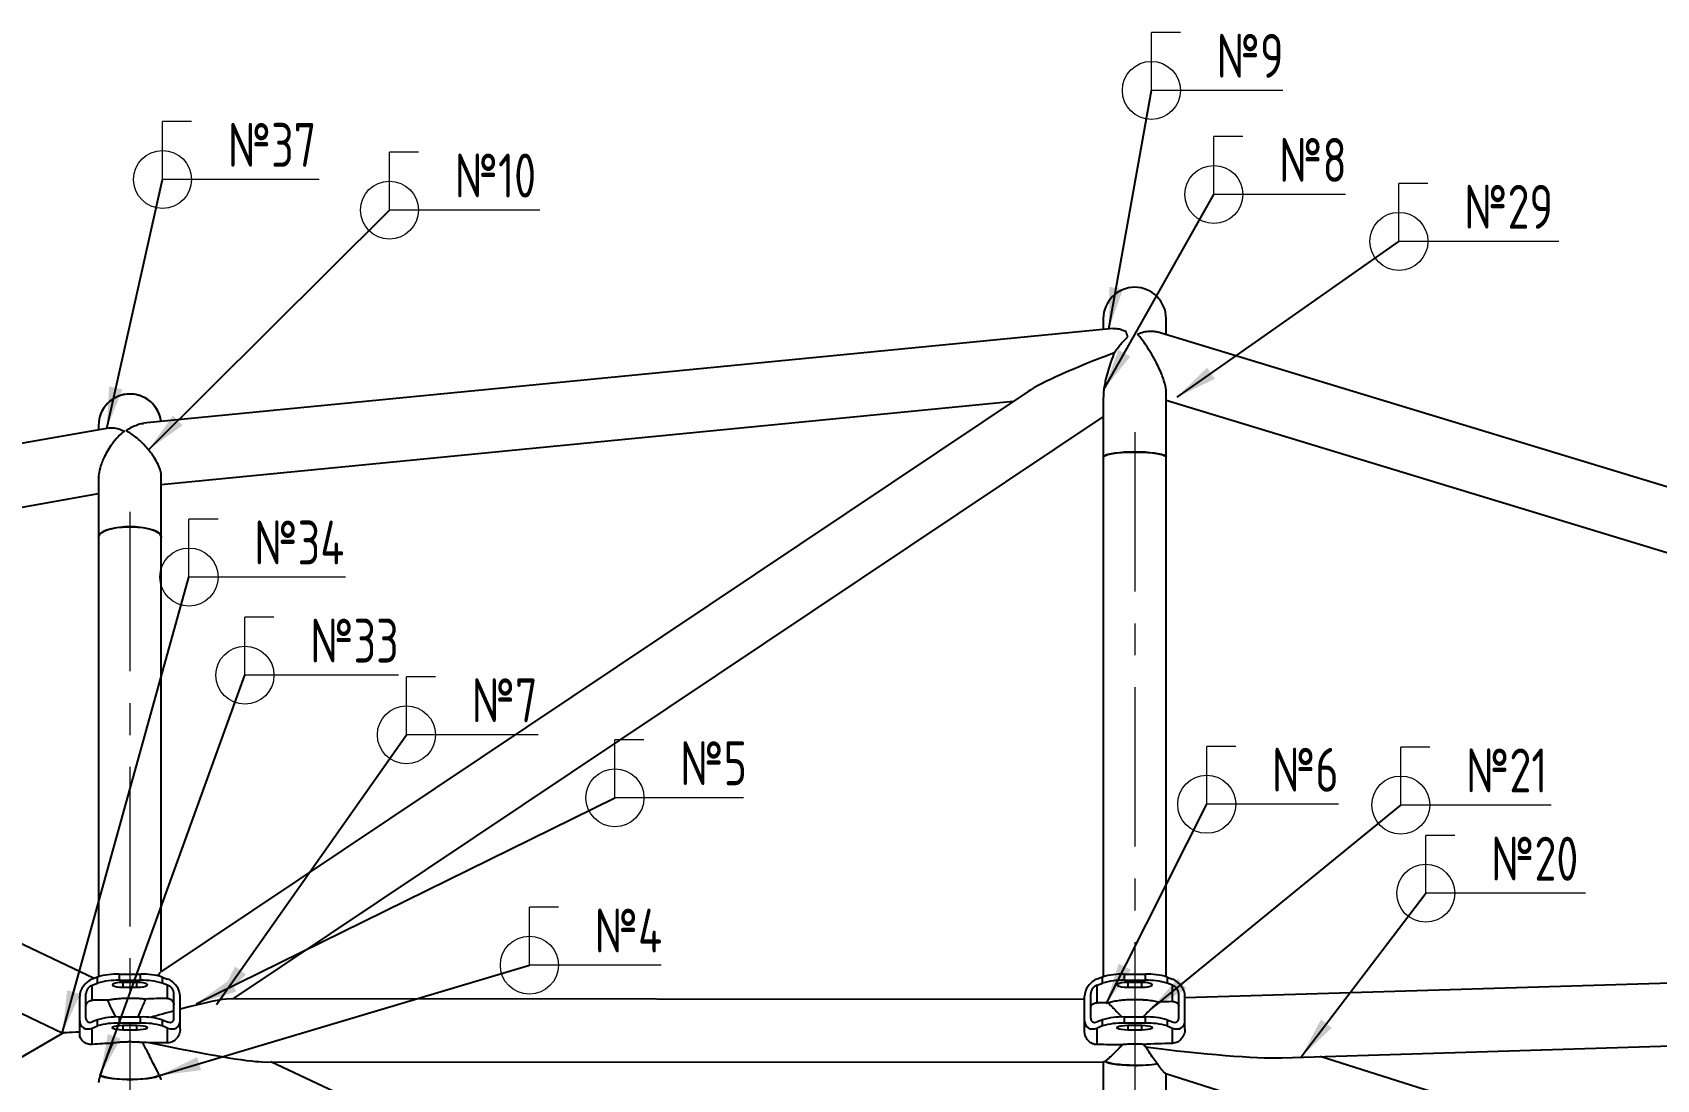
# Model space of a CAD drawing. Header units: millimetres. Extents: x -1160 to 841, y -1082 to 594.
# Drawn here: x 255.5 to 384.8, y 392.1 to 475.5 of the extents above; entities that cross this region are included whole.
import ezdxf

# ---------------------------------------------------------------- set-up
doc = ezdxf.new("R2010")
doc.units = ezdxf.units.MM
doc.linetypes.add('CENTERX2', pattern=[20.32, 12.7, -2.54, 2.54, -2.54])
doc.layers.add('FORMAT', color=7, linetype='Continuous')
doc.styles.add('SLDTEXTSTYLE0', font='TXT', dxfattribs={"width": 0.7, "bigfont": 'bigfont'})
doc.styles.add('SLDTEXTSTYLE1', font='TXT', dxfattribs={"width": 0.7})
doc.dimstyles.new('SLDDIMSTYLE1', dxfattribs={"dimtxt": 3.5, "dimasz": 3.302, "dimexe": 0, "dimexo": 0.0625, "dimgap": 0.875, "dimtad": 1, "dimdec": 0, "dimlfac": 5, "dimrnd": 1e-09, "dimzin": 12, "dimdsep": 46, "dimtxsty": 'SLDTEXTSTYLE1', "dimsah": 1, "dimcen": 0.09, "dimadec": 0, "dimazin": 3, "dimtol": 1, "dimtp": 3, "dimtm": 3, "dimtfac": 1, "dimtdec": 0, "dimtofl": 0, "dimtmove": 0, "dimatfit": 3, "dimfxl": 0, "dimfrac": 2, "dimtolj": 1, "dimtzin": 12, "dimarcsym": 0})
doc.dimstyles.new('SLDDIMSTYLE4', dxfattribs={"dimtxt": 0.18, "dimasz": 3.302, "dimexe": 0, "dimexo": 0.0625, "dimgap": 0, "dimtad": 0, "dimtih": 1, "dimtoh": 1, "dimdec": 0, "dimrnd": 1e-09, "dimzin": 0, "dimdsep": 46, "dimtxsty": 'Standard', "dimsah": 1, "dimcen": 0.09, "dimadec": 0, "dimazin": 0, "dimtfac": 3.302, "dimtdec": 0, "dimtofl": 0, "dimtmove": 0, "dimatfit": 3, "dimfxl": 0, "dimfrac": 2, "dimtolj": 1, "dimtzin": 0, "dimarcsym": 0})

# ---------------------------------------------------------------- blocks, each defined once
blk = doc.blocks.new('_D_6')
at = {"layer": 'FORMAT'}
for p, q in [((503.26, 404.01), (503.26, 329.69)), ((343.26, 364.17), (343.26, 329.69)), ((343.26, 330.69), (503.26, 330.69))]:
    blk.add_line(p, q, dxfattribs=at)
for points in [[(343.26, 330.69), (346.56, 330.18), (346.56, 331.19)], [(503.26, 330.69), (499.96, 331.19), (499.96, 330.18)]]:
    blk.add_solid(points, dxfattribs=at)
at = {"layer": 'FORMAT', "attachment_point": 1, "style": 'SLDTEXTSTYLE1'}
for s, insert, char_height in [('3', (436.79, 336.38), 2), ('800', (427.44, 335.2), 3.5), ('+', (435.72, 336.38), 2), ('3', (436.79, 333.74), 2), ('-', (435.65, 333.74), 2)]:
    blk.add_mtext(s, dxfattribs=dict(at, insert=insert, char_height=char_height))
blk = doc.blocks.new('SW_WELDSYMBOL_4')
at = {"color": 0, "linetype": 'Continuous', "lineweight": 0}
for p, q in [((0, 0), (0, 4.61)), ((2.31, 4.61), (0, 4.61)), ((10.48, 0), (0, 0))]:
    blk.add_line(p, q, dxfattribs=at)
blk.add_circle((0, 0), 2.31, dxfattribs=at)
at = {"color": 0, "linetype": 'Continuous', "lineweight": 0, "insert": (5.2, 4.5), "char_height": 3.5, "attachment_point": 1, "style": 'SLDTEXTSTYLE0'}
blk.add_mtext('\\M+187824', dxfattribs=at)
blk = doc.blocks.new('SW_WELDSYMBOL_5')
at = {"color": 0, "linetype": 'Continuous', "lineweight": 0}
for p, q in [((0, 0), (0, 4.61)), ((2.31, 4.61), (0, 4.61)), ((10.48, 0), (0, 0))]:
    blk.add_line(p, q, dxfattribs=at)
blk.add_circle((0, 0), 2.31, dxfattribs=at)
at = {"color": 0, "linetype": 'Continuous', "lineweight": 0, "insert": (5.2, 4.5), "char_height": 3.5, "attachment_point": 1, "style": 'SLDTEXTSTYLE0'}
blk.add_mtext('\\M+187826', dxfattribs=at)
blk = doc.blocks.new('SW_WELDSYMBOL_6')
at = {"color": 0, "linetype": 'Continuous', "lineweight": 0}
for p, q in [((0, 0), (0, 4.61)), ((2.31, 4.61), (0, 4.61)), ((10.24, 0), (0, 0))]:
    blk.add_line(p, q, dxfattribs=at)
blk.add_circle((0, 0), 2.31, dxfattribs=at)
at = {"color": 0, "linetype": 'Continuous', "lineweight": 0, "insert": (5.2, 4.5), "char_height": 3.5, "attachment_point": 1, "style": 'SLDTEXTSTYLE0'}
blk.add_mtext('\\M+187825', dxfattribs=at)
blk = doc.blocks.new('SW_WELDSYMBOL_7')
at = {"color": 0, "linetype": 'Continuous', "lineweight": 0}
for p, q in [((0, 0), (0, 4.61)), ((2.31, 4.61), (0, 4.61)), ((10.48, 0), (0, 0))]:
    blk.add_line(p, q, dxfattribs=at)
blk.add_circle((0, 0), 2.31, dxfattribs=at)
at = {"color": 0, "linetype": 'Continuous', "lineweight": 0, "insert": (5.2, 4.5), "char_height": 3.5, "attachment_point": 1, "style": 'SLDTEXTSTYLE0'}
blk.add_mtext('\\M+187827', dxfattribs=at)
blk = doc.blocks.new('SW_WELDSYMBOL_8')
at = {"color": 0, "linetype": 'Continuous', "lineweight": 0}
for p, q in [((0, 0), (0, 4.61)), ((2.31, 4.61), (0, 4.61)), ((10.48, 0), (0, 0))]:
    blk.add_line(p, q, dxfattribs=at)
blk.add_circle((0, 0), 2.31, dxfattribs=at)
at = {"color": 0, "linetype": 'Continuous', "lineweight": 0, "insert": (5.2, 4.5), "char_height": 3.5, "attachment_point": 1, "style": 'SLDTEXTSTYLE0'}
blk.add_mtext('\\M+187828', dxfattribs=at)
blk = doc.blocks.new('SW_WELDSYMBOL_9')
at = {"color": 0, "linetype": 'Continuous', "lineweight": 0}
for p, q in [((0, 0), (0, 4.61)), ((2.31, 4.61), (0, 4.61)), ((10.48, 0), (0, 0))]:
    blk.add_line(p, q, dxfattribs=at)
blk.add_circle((0, 0), 2.31, dxfattribs=at)
at = {"color": 0, "linetype": 'Continuous', "lineweight": 0, "insert": (5.2, 4.5), "char_height": 3.5, "attachment_point": 1, "style": 'SLDTEXTSTYLE0'}
blk.add_mtext('\\M+187829', dxfattribs=at)
blk = doc.blocks.new('SW_WELDSYMBOL_10')
at = {"color": 0, "linetype": 'Continuous', "lineweight": 0}
for p, q in [((0, 0), (0, 4.61)), ((2.31, 4.61), (0, 4.61)), ((11.98, 0), (0, 0))]:
    blk.add_line(p, q, dxfattribs=at)
blk.add_circle((0, 0), 2.31, dxfattribs=at)
at = {"color": 0, "linetype": 'Continuous', "lineweight": 0, "insert": (5.2, 4.5), "char_height": 3.5, "attachment_point": 1, "style": 'SLDTEXTSTYLE0'}
blk.add_mtext('\\M+1878210', dxfattribs=at)
blk = doc.blocks.new('SW_WELDSYMBOL_11')
at = {"color": 0, "linetype": 'Continuous', "lineweight": 0}
for p, q in [((0, 0), (0, 4.61)), ((2.31, 4.61), (0, 4.61)), ((12.47, 0), (0, 0))]:
    blk.add_line(p, q, dxfattribs=at)
blk.add_circle((0, 0), 2.31, dxfattribs=at)
at = {"color": 0, "linetype": 'Continuous', "lineweight": 0, "insert": (5.2, 4.5), "char_height": 3.5, "attachment_point": 1, "style": 'SLDTEXTSTYLE0'}
blk.add_mtext('\\M+1878237', dxfattribs=at)
blk = doc.blocks.new('SW_WELDSYMBOL_14')
at = {"color": 0, "linetype": 'Continuous', "lineweight": 0}
for p, q in [((0, 0), (0, 4.61)), ((2.31, 4.61), (0, 4.61)), ((12.23, 0), (0, 0))]:
    blk.add_line(p, q, dxfattribs=at)
blk.add_circle((0, 0), 2.31, dxfattribs=at)
at = {"color": 0, "linetype": 'Continuous', "lineweight": 0, "insert": (5.2, 4.5), "char_height": 3.5, "attachment_point": 1, "style": 'SLDTEXTSTYLE0'}
blk.add_mtext('\\M+1878233', dxfattribs=at)
blk = doc.blocks.new('SW_WELDSYMBOL_15')
at = {"color": 0, "linetype": 'Continuous', "lineweight": 0}
for p, q in [((0, 0), (0, 4.61)), ((2.31, 4.61), (0, 4.61)), ((12.47, 0), (0, 0))]:
    blk.add_line(p, q, dxfattribs=at)
blk.add_circle((0, 0), 2.31, dxfattribs=at)
at = {"color": 0, "linetype": 'Continuous', "lineweight": 0, "insert": (5.2, 4.5), "char_height": 3.5, "attachment_point": 1, "style": 'SLDTEXTSTYLE0'}
blk.add_mtext('\\M+1878234', dxfattribs=at)
blk = doc.blocks.new('SW_WELDSYMBOL_30')
at = {"color": 0, "linetype": 'Continuous', "lineweight": 0}
for p, q in [((0, 0), (0, 4.61)), ((2.31, 4.61), (0, 4.61)), ((12.72, 0), (0, 0))]:
    blk.add_line(p, q, dxfattribs=at)
blk.add_circle((0, 0), 2.31, dxfattribs=at)
at = {"color": 0, "linetype": 'Continuous', "lineweight": 0, "insert": (5.2, 4.5), "char_height": 3.5, "attachment_point": 1, "style": 'SLDTEXTSTYLE0'}
blk.add_mtext('\\M+1878220', dxfattribs=at)
blk = doc.blocks.new('SW_WELDSYMBOL_35')
at = {"color": 0, "linetype": 'Continuous', "lineweight": 0}
for p, q in [((0, 0), (0, 4.61)), ((2.31, 4.61), (0, 4.61)), ((11.98, 0), (0, 0))]:
    blk.add_line(p, q, dxfattribs=at)
blk.add_circle((0, 0), 2.31, dxfattribs=at)
at = {"color": 0, "linetype": 'Continuous', "lineweight": 0, "insert": (5.2, 4.5), "char_height": 3.5, "attachment_point": 1, "style": 'SLDTEXTSTYLE0'}
blk.add_mtext('\\M+1878221', dxfattribs=at)
blk = doc.blocks.new('SW_WELDSYMBOL_39')
at = {"color": 0, "linetype": 'Continuous', "lineweight": 0}
for p, q in [((0, 0), (0, 4.61)), ((2.31, 4.61), (0, 4.61)), ((12.72, 0), (0, 0))]:
    blk.add_line(p, q, dxfattribs=at)
blk.add_circle((0, 0), 2.31, dxfattribs=at)
at = {"color": 0, "linetype": 'Continuous', "lineweight": 0, "insert": (5.2, 4.5), "char_height": 3.5, "attachment_point": 1, "style": 'SLDTEXTSTYLE0'}
blk.add_mtext('\\M+1878229', dxfattribs=at)

msp = doc.modelspace()

# ---------------------------------------------------------------- linework, layer by layer
at = {"color": 7, "linetype": 'Continuous', "lineweight": 25}
for p, q in [((340.762283, 452.719194), (340.762283, 451.856757)), ((345.762283, 451.441658), (345.762283, 452.719194)), ((341.535265, 451.932348), (264.348211, 444.384179)), ((500.762283, 404.267562), (345.017968, 451.668189)), ((334.766, 446.909733), (265.712022, 400.679306)), ((265.762283, 439.498611), (333.605923, 446.133082)), ((340.762283, 446.448255), (340.762283, 441.683922)), ((345.762283, 441.683922), (345.762283, 446.985632)), ((345.762283, 446.215214), (487.996476, 402.92638)), ((271.483413, 398.526078), (340.762283, 444.907066)), ((261.566562, 444.005014), (193.588822, 431.985738)), ((260.762283, 444.216226), (260.762283, 443.862808)), ((340.762283, 441.683922), (340.762283, 400.300689)), ((345.762283, 400.300689), (345.762283, 441.683922)), ((260.762283, 440.119594), (260.762283, 435.325155)), ((265.762283, 435.325155), (265.762283, 440.141775)), ((201.38663, 428.286929), (260.762283, 438.785253)), ((260.762283, 435.325155), (260.762283, 400.300689)), ((265.762283, 400.712955), (265.762283, 435.325155)), ((260.402515, 400.162899), (200.561414, 428.680186)), ((195.519526, 425.544172), (257.908061, 395.812904)), ((488.558443, 402.943618), (347.262283, 398.60949)), ((260.684932, 400.272936), (260.262283, 400.10826)), ((260.262283, 399.621075), (260.684932, 399.785751)), ((260.262283, 398.418945), (260.262283, 399.621075)), ((260.684932, 399.785751), (260.684932, 400.272936)), ((262.416983, 400.497887), (262.416983, 400.010702)), ((262.416983, 400.497887), (264.107582, 400.497887)), ((262.416983, 400.010702), (264.107582, 400.010702)), ((263.822283, 399.839739), (262.702283, 399.839739)), ((264.107582, 400.010702), (264.107582, 400.497887)), ((265.839633, 400.272936), (265.839633, 399.785751)), ((265.839633, 400.272936), (266.262283, 400.10826)), ((266.262283, 399.621075), (265.839633, 399.785751)), ((266.262283, 398.561926), (266.262283, 399.621075)), ((340.684932, 400.272936), (340.262283, 400.10826)), ((340.262283, 399.621075), (340.684932, 399.785751)), ((340.262283, 398.2199), (340.262283, 399.621075)), ((340.684932, 399.785751), (340.684932, 400.272936)), ((342.416983, 400.497887), (342.416983, 400.010702)), ((342.416983, 400.497887), (344.107582, 400.497887)), ((342.416983, 400.010702), (344.107582, 400.010702)), ((343.822283, 399.839739), (342.702283, 399.839739)), ((344.107582, 400.010702), (344.107582, 400.497887)), ((345.839633, 400.272936), (345.839633, 399.785751)), ((345.839633, 400.272936), (346.262283, 400.10826)), ((346.262283, 399.621075), (345.839633, 399.785751)), ((346.262283, 398.318833), (346.262283, 399.621075)), ((259.262283, 396.795523), (259.262283, 398.744263)), ((259.762283, 396.990337), (259.762283, 398.939077)), ((262.702283, 399.461821), (263.822283, 399.461821)), ((266.762283, 396.990337), (266.762283, 398.939077)), ((267.262283, 396.795523), (267.262283, 398.744263)), ((339.262283, 398.487873), (271.138855, 398.526273)), ((339.262283, 396.795523), (339.262283, 398.744263)), ((339.762283, 396.990337), (339.762283, 398.939077)), ((342.702283, 399.461821), (343.822283, 399.461821)), ((346.762283, 396.990337), (346.762283, 398.939077)), ((347.262283, 396.795523), (347.262283, 398.744263)), ((354.972331, 393.843637), (500.764296, 398.315669)), ((262.416983, 397.087592), (262.416983, 396.600407)), ((264.107582, 397.087592), (262.416983, 397.087592)), ((264.107582, 396.600407), (264.107582, 397.087592)), ((342.416983, 397.087592), (342.416983, 396.600407)), ((344.107582, 397.087592), (342.416983, 397.087592)), ((344.107582, 396.600407), (344.107582, 397.087592)), ((257.908713, 395.813282), (195.495006, 359.576341)), ((259.262283, 395.735238), (259.262283, 396.795523)), ((260.684932, 396.862641), (260.262283, 396.697965)), ((260.262283, 396.21078), (260.684932, 396.375455)), ((260.262283, 394.89608), (260.262283, 396.21078)), ((260.684932, 396.375455), (260.684932, 396.862641)), ((264.107582, 396.600407), (262.416983, 396.600407)), ((262.702283, 396.429444), (263.822283, 396.429444)), ((263.822283, 396.051526), (262.702283, 396.051526)), ((265.839633, 396.862641), (265.839633, 396.375455)), ((265.839633, 396.862641), (266.262283, 396.697965)), ((266.262283, 396.21078), (265.839633, 396.375455)), ((266.262283, 395.038197), (266.262283, 396.21078)), ((267.262283, 396.109571), (267.262283, 396.795523)), ((339.262283, 395.973485), (339.262283, 396.795523)), ((340.684932, 396.862641), (340.262283, 396.697965)), ((340.684932, 396.375455), (340.262283, 396.21078)), ((340.262283, 394.886308), (340.262283, 396.21078)), ((340.684932, 396.375455), (340.684932, 396.862641)), ((344.107582, 396.600407), (342.416983, 396.600407)), ((342.702283, 396.429444), (343.822283, 396.429444)), ((343.822283, 396.051526), (342.702283, 396.051526)), ((345.839633, 396.862641), (345.839633, 396.375455)), ((345.839633, 396.862641), (346.262283, 396.697965)), ((345.839633, 396.375455), (346.262283, 396.21078)), ((346.262283, 394.989631), (346.262283, 396.21078)), ((347.262283, 396.109494), (347.262283, 396.795523)), ((344.122811, 394.718141), (343.889599, 394.946311)), ((273.78944, 393.524778), (340.777726, 393.487018)), ((340.762283, 362.373131), (274.473667, 393.524392)), ((340.762283, 393.487026), (340.762283, 366.169861)), ((340.895453, 393.54798), (340.78387, 393.493596)), ((500.762283, 348.801816), (358.030732, 393.93745)), ((345.738421, 392.580573), (482.834685, 349.22697)), ((345.762283, 366.169861), (345.762283, 392.573027))]:
    msp.add_line(p, q, dxfattribs=at)
at = {"color": 8, "linetype": 'Continuous', "lineweight": 25}
for p, q in [((262.702283, 399.839739), (262.702283, 399.461821)), ((263.822283, 399.461821), (263.822283, 399.839739)), ((342.702283, 399.839739), (342.702283, 399.461821)), ((343.822283, 399.461821), (343.822283, 399.839739)), ((262.702283, 396.429444), (262.702283, 396.051526)), ((263.822283, 396.051526), (263.822283, 396.429444)), ((342.702283, 396.429444), (342.702283, 396.051526)), ((343.822283, 396.051526), (343.822283, 396.429444))]:
    msp.add_line(p, q, dxfattribs=at)
at = {"color": 7, "linetype": 'Continuous', "lineweight": 25, "flags": 128}
for points in [[(343.262283, 442.093909), (342.839781, 442.088011), (342.429433, 442.070489), (342.043045, 442.041846), (341.691733, 442.002906), (341.385602, 441.95479), (341.13346, 441.898881), (340.94256, 441.836788), (340.818394, 441.770298), (340.764535, 441.701323), (340.762283, 441.683922)], [(340.762283, 441.683922), (340.782531, 441.735998), (340.871866, 441.803976), (341.029968, 441.8685), (341.25229, 441.927714), (341.532435, 441.979915), (341.862346, 442.0236), (342.232529, 442.057514), (342.632337, 442.08068), (343.050268, 442.092432), (343.474297, 442.092432), (343.892228, 442.08068), (344.292036, 442.057514), (344.66222, 442.0236), (344.99213, 441.979915), (345.272275, 441.927714), (345.494597, 441.8685), (345.652699, 441.803976), (345.742034, 441.735998), (345.762283, 441.683922)], [(345.762283, 441.683922), (345.76003, 441.701323), (345.706171, 441.770298), (345.582005, 441.836788), (345.391105, 441.898881), (345.138963, 441.95479), (344.832833, 442.002906), (344.48152, 442.041846), (344.095132, 442.070489), (343.684785, 442.088011), (343.262283, 442.093909)], [(263.262283, 436.14124), (262.839781, 436.129502), (262.429433, 436.094623), (262.043045, 436.037609), (261.691733, 435.960099), (261.385602, 435.864322), (261.13346, 435.753035), (260.94256, 435.629438), (260.818394, 435.497087), (260.764535, 435.359791), (260.762283, 435.325155)], [(260.762283, 435.325155), (260.782531, 435.428813), (260.871866, 435.564123), (261.029968, 435.69256), (261.25229, 435.810426), (261.532435, 435.914333), (261.862346, 436.00129), (262.232529, 436.068795), (262.632337, 436.114908), (263.050268, 436.1383), (263.474297, 436.1383), (263.892228, 436.114908), (264.292036, 436.068795), (264.66222, 436.00129), (264.99213, 435.914333), (265.272275, 435.810426), (265.494597, 435.69256), (265.652699, 435.564123), (265.742034, 435.428813), (265.762283, 435.325155)], [(265.762283, 435.325155), (265.76003, 435.359791), (265.706171, 435.497087), (265.582005, 435.629438), (265.391105, 435.753035), (265.138963, 435.864322), (264.832833, 435.960099), (264.48152, 436.037609), (264.095132, 436.094623), (263.684785, 436.129502), (263.262283, 436.14124)], [(262.702283, 399.839739), (262.442708, 399.830491), (262.208543, 399.803651), (262.022708, 399.761847), (261.903395, 399.709172), (261.862283, 399.65078), (261.903395, 399.592389), (262.022708, 399.539713), (262.208543, 399.497909), (262.442708, 399.471069), (262.702283, 399.461821)], [(263.822283, 399.461821), (264.081857, 399.471069), (264.316022, 399.497909), (264.501857, 399.539713), (264.62117, 399.592389), (264.662283, 399.65078), (264.62117, 399.709172), (264.501857, 399.761847), (264.316022, 399.803651), (264.081857, 399.830491), (263.822283, 399.839739)], [(342.702283, 399.839739), (342.442708, 399.830491), (342.208543, 399.803651), (342.022708, 399.761847), (341.903395, 399.709172), (341.862283, 399.65078), (341.903395, 399.592389), (342.022708, 399.539713), (342.208543, 399.497909), (342.442708, 399.471069), (342.702283, 399.461821)], [(343.822283, 399.461821), (344.081857, 399.471069), (344.316022, 399.497909), (344.501857, 399.539713), (344.62117, 399.592389), (344.662283, 399.65078), (344.62117, 399.709172), (344.501857, 399.761847), (344.316022, 399.803651), (344.081857, 399.830491), (343.822283, 399.839739)], [(262.702283, 396.051526), (262.442708, 396.060774), (262.208543, 396.087614), (262.022708, 396.129418), (261.903395, 396.182093), (261.862283, 396.240485), (261.903395, 396.298876), (262.022708, 396.351552), (262.208543, 396.393356), (262.442708, 396.420195), (262.702283, 396.429444)], [(263.822283, 396.429444), (264.081857, 396.420195), (264.316022, 396.393356), (264.501857, 396.351552), (264.62117, 396.298876), (264.662283, 396.240485), (264.62117, 396.182093), (264.501857, 396.129418), (264.316022, 396.087614), (264.081857, 396.060774), (263.822283, 396.051526)], [(342.702283, 396.051526), (342.442708, 396.060774), (342.208543, 396.087614), (342.022708, 396.129418), (341.903395, 396.182093), (341.862283, 396.240485), (341.903395, 396.298876), (342.022708, 396.351552), (342.208543, 396.393356), (342.442708, 396.420195), (342.702283, 396.429444)], [(343.822283, 396.429444), (344.081857, 396.420195), (344.316022, 396.393356), (344.501857, 396.351552), (344.62117, 396.298876), (344.662283, 396.240485), (344.62117, 396.182093), (344.501857, 396.129418), (344.316022, 396.087614), (344.081857, 396.060774), (343.822283, 396.051526)], [(340.877577, 393.557989), (341.029968, 393.489247), (341.25229, 393.423067), (341.532435, 393.364726), (341.862346, 393.315902), (342.232529, 393.277999), (342.632337, 393.252108), (343.050268, 393.238974), (343.474297, 393.238974), (343.892228, 393.252108), (344.292036, 393.277999), (344.66222, 393.315902), (344.99213, 393.364726), (345.094841, 393.383858)], [(343.262283, 393.237323), (342.839781, 393.243914), (342.429433, 393.263497), (342.043045, 393.295509), (341.691733, 393.33903), (341.385602, 393.392806), (341.13346, 393.455291), (340.94256, 393.524688), (340.882488, 393.55516)], [(260.869946, 392.453228), (260.871866, 392.452032), (261.029968, 392.377311), (261.25229, 392.30874), (261.532435, 392.24829), (261.862346, 392.197701), (262.232529, 392.158429), (262.632337, 392.131602), (263.050268, 392.117993), (263.474297, 392.117993), (263.892228, 392.131602), (264.292036, 392.158429), (264.66222, 392.197701), (264.99213, 392.24829), (265.272275, 392.30874), (265.494597, 392.377311), (265.607854, 392.426777)], [(263.262283, 392.116282), (262.839781, 392.123111), (262.429433, 392.143403), (262.043045, 392.176572), (261.691733, 392.221665), (261.385602, 392.277385), (261.13346, 392.342129), (260.94256, 392.414034), (260.875089, 392.450049)], [(265.631076, 392.439269), (265.582005, 392.414034), (265.391105, 392.342129), (265.138963, 392.277385), (264.832833, 392.221665), (264.48152, 392.176572), (264.095132, 392.143403), (263.684785, 392.123111), (263.262283, 392.116282)]]:
    msp.add_lwpolyline(points, dxfattribs=at)
at = {"color": 7, "linetype": 'Continuous', "lineweight": 25}
for centre, radius, start, end in [((343.262283, 452.719194), 2.5, 90, 180), ((343.262283, 452.719194), 2.5, 0, 180), ((343.262283, 452.719194), 2.5, 0, 90), ((263.262283, 444.216226), 2.5, 90, 180), ((263.262283, 444.216226), 2.5, 6.9940739, 180), ((263.262283, 444.216226), 2.5, 6.9940739, 90), ((262.23784, 395.09664), 5.404216, 88.10036482, 106.69943549), ((262.23784, 394.609455), 5.404216, 88.10036482, 106.69943549), ((264.286725, 395.09664), 5.404216, 73.30056451, 91.89963518), ((264.286725, 394.609455), 5.404216, 73.30056451, 91.89963518), ((342.23784, 395.09664), 5.404216, 88.10036482, 106.69943549), ((342.23784, 394.609455), 5.404216, 88.10036482, 106.69943549), ((344.286725, 395.09664), 5.404216, 73.30056451, 91.89963518), ((344.286725, 394.609455), 5.404216, 73.30056451, 91.89963518), ((262.23784, 391.686345), 5.404216, 88.10036482, 106.69943549), ((264.286725, 391.686345), 5.404216, 73.30056451, 91.89963518), ((342.23784, 391.686345), 5.404216, 88.10036482, 106.69943549), ((344.286725, 391.686345), 5.404216, 73.30056451, 91.89963518), ((262.23784, 391.19916), 5.404216, 88.10036482, 106.69943549), ((264.286725, 391.19916), 5.404216, 73.30056451, 91.89963518), ((342.23784, 391.19916), 5.404216, 88.10036482, 106.69943549), ((344.286725, 391.19916), 5.404216, 73.30056451, 91.89963518), ((343.374223, 403.426688), 10.18998, 269.37057472, 279.52355779)]:
    msp.add_arc(centre, radius, start, end, dxfattribs=at)
for centre, major_axis, ratio, start_param, end_param in [((343.262283, 449.589308), (-0.868642, 2.426901), 0.0315176453, 5.4670198217, 5.764576296), ((343.262283, 449.589308), (8.996434, 3.220025), 0.0980169704, 1.7181990522, 2.7697488052), ((260.262283, 399.13389), (0.792965, 0.902612), 0.6750043354, 0.915660594, 2.4864569208), ((260.262283, 399.13389), (0.396483, 0.451306), 0.6750043354, 0.915660594, 2.4864569208), ((266.262283, 399.13389), (-0.792965, 0.902612), 0.6750043354, 3.7967283864, 5.3675247132), ((266.262283, 399.13389), (-0.396483, 0.451306), 0.6750043354, 3.7967283864, 5.3675247132), ((340.262283, 399.13389), (0.792965, 0.902612), 0.6750043354, 0.915660594, 2.4864569208), ((340.262283, 399.13389), (0.396483, 0.451306), 0.6750043354, 0.915660594, 2.4864569208), ((346.262283, 399.13389), (-0.792965, 0.902612), 0.6750043354, 3.7967283864, 5.3675247132), ((346.262283, 399.13389), (-0.396483, 0.451306), 0.6750043354, 3.7967283864, 5.3675247132), ((259.495797, 397.825632), (5.28522, 0.193286), 0.1080170047, 1.1856827995, 1.4213095801), ((266.203218, 397.999617), (4.412502, -0.001438), 0.1274511353, 1.5574516163, 1.9580292827), ((263.262283, 396.030712), (8.061869, 2.447026), 0.060753262, 0.197155157, 1.0332814282), ((-197.515167, 379.397774), (704.725692, 24.052456), 0.000806203, 0.6893914127, 0.6917662915), ((260.262283, 397.18515), (0.396483, 0.451306), 0.6750043354, 2.4864569208, 4.0572532476), ((263.262283, 396.030712), (8.061869, 2.447026), 0.060753262, 1.1033536956, 1.3474008367), ((266.262283, 397.18515), (-0.396483, 0.451306), 0.6750043354, 2.2259320596, 3.7967283864), ((340.262283, 397.18515), (0.396483, 0.451306), 0.6750043354, 2.4864569208, 4.0572532476), ((1823.081559, 395.151471), (1928.447606, -3.522952), 0.0002916306, 2.4472454818, 2.4479449068), ((346.262283, 397.18515), (-0.396483, 0.451306), 0.6750043354, 2.2259320596, 3.7967283864), ((263.262283, 396.030712), (5.353888, 0.217795), 0.0058803733, 2.4142765057, 3.1527407653), ((260.262283, 397.18515), (0.792965, 0.902612), 0.6750043354, 2.4864569208, 4.0572532476), ((266.262283, 397.18515), (-0.792965, 0.902612), 0.6750043354, 2.2259320596, 3.7967283864), ((340.262283, 397.18515), (0.792965, 0.902612), 0.6750043354, 2.4864569208, 4.0572532476), ((346.262283, 397.18515), (-0.792965, 0.902612), 0.6750043354, 2.2259320596, 3.7967283864), ((260.265627, 394.290876), (5.651916, 0.460119), 0.1064257128, 1.2748774644, 1.5627242642), ((266.713526, 394.408856), (6.350865, -0.285121), 0.090399489, 1.8650219752, 1.9677942474), ((263.262283, 396.030712), (10.880634, -2.432381), 0.0553910118, 4.8755202734, 6.0396799145), ((-876.742822, 396.673312), (1928.447606, -3.522952), 0.0002916306, 0.9363807153, 0.9372597949), ((-876.742822, 396.673312), (1928.447606, -3.522952), 0.0002916306, 0.8865013349, 0.8878519163), ((789.094594, 409.661108), (704.725692, 24.052456), 0.000806203, 2.2502318823, 2.2545030413), ((343.262283, 395.985618), (13.190153, -1.829281), 0.085657039, 4.7895498008, 5.8166465151)]:
    msp.add_ellipse(centre, major_axis=major_axis, ratio=ratio, start_param=start_param, end_param=end_param, dxfattribs=at)
for points, knots in [([(341.540144, 451.923696), (341.631218, 451.929768), (341.843189, 451.943901), (342.186141, 451.861332), (342.437576, 451.755994), (342.545773, 451.710666)], [0, 0, 0, 0, 0.3002845336, 0.6988992561, 1, 1, 1, 1]), ([(341.628786, 449.988626), (341.793305, 450.234674), (341.967632, 450.46405), (342.242615, 450.786123), (342.336974, 450.890166), (342.528273, 451.088447), (342.625033, 451.182559), (342.72297, 451.271729)], [0, 0, 0, 0, 0.5, 0.5, 0.75, 0.75, 1, 1, 1, 1]), ([(343.48163, 451.489172), (343.482974, 451.489731), (343.651361, 451.559785), (343.990644, 451.674158), (344.454116, 451.740405), (344.801699, 451.735543), (344.962255, 451.674306), (345.008917, 451.656509)], [0, 0, 0, 0, 0.0024004716, 0.3009402794, 0.6094961827, 0.8865098017, 1, 1, 1, 1]), ([(345.74932, 446.909084), (345.75297, 446.954465), (345.765129, 447.105625), (345.69456, 447.425198), (345.588679, 447.798794), (345.443003, 448.207978), (345.247016, 448.677696), (344.962974, 449.271617), (344.608363, 449.920064), (344.217341, 450.53978), (343.840073, 451.063314), (343.603021, 451.352045), (343.482504, 451.488185), (343.48163, 451.489172)], [0, 0, 0, 0, 0.0367058335, 0.1222632219, 0.1877601364, 0.2550983679, 0.3540113258, 0.4556135367, 0.604314242, 0.7571477074, 0.8774107091, 0.999111469, 1, 1, 1, 1]), ([(341.661286, 450.033214), (341.557525, 449.789579), (341.363267, 449.333455), (341.130859, 448.591057), (340.961508, 447.947589), (340.849777, 447.377996), (340.776325, 446.904243), (340.773377, 446.607237), (340.771956, 446.464024)], [0, 0, 0, 0, 0.2267217824, 0.4244589027, 0.6257214241, 0.7519501949, 0.8803932189, 1, 1, 1, 1]), ([(262.81314, 443.768887), (262.81209, 443.76802), (262.64223, 443.627701), (262.305295, 443.308512), (261.86931, 442.781407), (261.499382, 442.228471), (261.229068, 441.732018), (261.020766, 441.256945), (260.854909, 440.753026), (260.749511, 440.311543), (260.772252, 440.06948), (260.777027, 440.018645)], [0, 0, 0, 0, 0.0010484318, 0.1696079518, 0.3430729855, 0.4759233598, 0.6121240247, 0.7092314684, 0.8086553265, 0.9598156792, 1, 1, 1, 1]), ([(261.573763, 443.993736), (261.618138, 444.004654), (261.778003, 444.043991), (262.18421, 444.001535), (262.566208, 443.882749), (262.812029, 443.769399), (262.81314, 443.768887)], [0, 0, 0, 0, 0.1267047305, 0.4564700136, 0.99754402, 1, 1, 1, 1]), ([(262.967794, 443.787839), (262.968883, 443.788639), (263.109998, 443.892292), (263.39774, 444.079242), (263.826462, 444.270354), (264.147105, 444.372951), (264.313345, 444.374392), (264.344695, 444.374664)], [0, 0, 0, 0, 0.0023942556, 0.3100929662, 0.6239022178, 0.9290761401, 1, 1, 1, 1]), ([(265.754071, 440.165926), (265.744935, 440.30218), (265.726111, 440.582928), (265.511805, 441.113821), (265.225306, 441.618762), (264.903511, 442.073232), (264.559296, 442.492418), (264.15912, 442.909523), (263.61663, 443.385044), (263.21406, 443.65501), (262.968886, 443.78725), (262.967794, 443.787839)], [0, 0, 0, 0, 0.1091151009, 0.2248284467, 0.3510533032, 0.4453969145, 0.5424462018, 0.6648592591, 0.7907853046, 0.9990680094, 1, 1, 1, 1]), ([(265.475338, 400.375847), (265.503467, 400.420113), (265.587671, 400.552624), (265.67502, 400.664075), (265.702402, 400.66765), (265.706518, 400.668188)], [0, 0, 0, 0, 0.2988533124, 0.8946074745, 1, 1, 1, 1]), ([(259.762283, 397.924893), (259.762283, 397.95716), (259.7655, 397.989011), (259.778198, 398.051851), (259.787846, 398.083147), (259.812863, 398.142479), (259.8282, 398.170703), (259.86457, 398.224245), (259.885635, 398.24945), (259.954742, 398.317398), (260.010556, 398.354125), (260.100785, 398.391471), (260.132437, 398.401218), (260.19681, 398.414603), (260.229376, 398.418277), (260.262283, 398.418945)], [0, 0, 0, 0, 0.125, 0.125, 0.25, 0.25, 0.375, 0.375, 0.5, 0.5, 0.75, 0.75, 0.875, 0.875, 1, 1, 1, 1]), ([(261.454521, 398.443712), (261.551111, 398.242095), (261.753892, 397.81882), (261.981521, 397.349778), (262.114443, 397.089593), (262.120575, 397.07759)], [0, 0, 0, 0, 0.4645611133, 0.97529908, 1, 1, 1, 1]), ([(261.461916, 398.427321), (261.558318, 398.44983), (261.662676, 398.470467), (261.831403, 398.498554), (261.889922, 398.507463), (262.00903, 398.523996), (262.069804, 398.531657), (262.255713, 398.55286), (262.384407, 398.564636), (262.584725, 398.57869), (262.653003, 398.582779), (262.789691, 398.589594), (262.858296, 398.592338), (263.064877, 398.598624), (263.203613, 398.600234), (263.413269, 398.598703), (263.483721, 398.59752), (263.622822, 398.593853), (263.691642, 398.591374), (263.895961, 398.582041), (264.029332, 398.573307), (264.225053, 398.556372), (264.289854, 398.55005), (264.415922, 398.536301), (264.477315, 398.528871), (264.537104, 398.520898)], [0, 0, 0, 0, 0.125, 0.125, 0.1875, 0.1875, 0.25, 0.25, 0.375, 0.375, 0.4375, 0.4375, 0.5, 0.5, 0.625, 0.625, 0.6875, 0.6875, 0.75, 0.75, 0.875, 0.875, 0.9375, 0.9375, 1, 1, 1, 1]), ([(263.912384, 397.087592), (263.985161, 397.256795), (264.186525, 397.724955), (264.394458, 398.208219), (264.527594, 398.498637), (264.53781, 398.520922)], [0, 0, 0, 0, 0.34320787737, 0.949602386, 1, 1, 1, 1]), ([(266.262283, 398.561926), (266.295716, 398.561858), (266.328582, 398.558501), (266.393217, 398.545398), (266.425334, 398.535481), (266.486343, 398.509629), (266.515233, 398.4938), (266.569803, 398.456346), (266.595485, 398.434593), (266.664272, 398.363433), (266.700867, 398.306242), (266.737383, 398.214263), (266.74673, 398.182113), (266.759162, 398.116767), (266.762283, 398.083728), (266.762283, 398.050317)], [0, 0, 0, 0, 0.125, 0.125, 0.25, 0.25, 0.375, 0.375, 0.5, 0.5, 0.75, 0.75, 0.875, 0.875, 1, 1, 1, 1]), ([(341.124999, 398.218626), (341.176934, 398.237943), (341.233776, 398.256462), (341.356004, 398.291643), (341.421534, 398.308358), (341.56144, 398.340037), (341.636061, 398.355043), (341.793482, 398.383038), (341.875169, 398.395839), (342.044293, 398.419131), (342.131731, 398.429621), (342.312404, 398.448272), (342.406269, 398.456475), (342.692051, 398.47707), (342.886676, 398.485492), (343.184693, 398.490262), (343.285682, 398.49051), (343.484954, 398.488295), (343.682246, 398.483415), (343.875661, 398.473311), (344.067092, 398.460538), (344.161955, 398.452779), (344.435954, 398.426089), (344.607259, 398.403648), (344.846893, 398.362896), (344.923269, 398.348196), (345.066304, 398.317171), (345.133422, 398.300771), (345.196167, 398.283487)], [0, 0, 0, 0, 0.0625, 0.0625, 0.125, 0.125, 0.1875, 0.1875, 0.25, 0.25, 0.3125, 0.3125, 0.375, 0.375, 0.5, 0.5, 0.5625, 0.5625, 0.625, 0.6875, 0.6875, 0.75, 0.75, 0.875, 0.875, 0.9375, 0.9375, 1, 1, 1, 1]), ([(343.921997, 397.087592), (343.926893, 397.092821), (344.065745, 397.241153), (344.340011, 397.517102), (344.697588, 397.860509), (344.988694, 398.119629), (345.134894, 398.233385), (345.199424, 398.283595)], [0, 0, 0, 0, 0.0107269156, 0.3042693777, 0.6052340093, 0.8257567616, 1, 1, 1, 1]), ([(346.262283, 398.318833), (346.302685, 398.320172), (346.340687, 398.318098), (346.413082, 398.308519), (346.44672, 398.30103), (346.507935, 398.282232), (346.536205, 398.270701), (346.587201, 398.244575), (346.610038, 398.22999), (346.671933, 398.1817), (346.704513, 398.143157), (346.749423, 398.05628), (346.762283, 398.006657), (346.762283, 397.953399)], [0, 0, 0, 0, 0.125, 0.125, 0.25, 0.25, 0.375, 0.375, 0.5, 0.5, 0.75, 0.75, 1, 1, 1, 1]), ([(339.762283, 397.836474), (339.762283, 397.86243), (339.765271, 397.887518), (339.776703, 397.936043), (339.785238, 397.959602), (339.807168, 398.003959), (339.820561, 398.024895), (339.852255, 398.064474), (339.870724, 398.08325), (339.912339, 398.117763), (339.935408, 398.133512), (339.986946, 398.162007), (340.015739, 398.174846), (340.078065, 398.196162), (340.112293, 398.204871), (340.18484, 398.216763), (340.223259, 398.219958), (340.262283, 398.2199)], [0, 0, 0, 0, 0.125, 0.125, 0.25, 0.25, 0.375, 0.375, 0.5, 0.5, 0.625, 0.625, 0.75, 0.75, 0.875, 0.875, 1, 1, 1, 1]), ([(341.122665, 398.21863), (341.136378, 398.206848), (341.213103, 398.140931), (341.41352, 397.944989), (341.720803, 397.636735), (342.005383, 397.340966), (342.196333, 397.136369), (342.247203, 397.081863)], [0, 0, 0, 0, 0.0541137814, 0.302754434, 0.5585166221, 0.8823857296, 1, 1, 1, 1]), ([(260.262283, 394.89608), (260.195696, 394.890717), (260.129826, 394.891999), (260.000501, 394.90713), (259.936479, 394.921134), (259.813492, 394.961247), (259.75541, 394.986951), (259.646302, 395.048682), (259.594816, 395.085174), (259.502664, 395.165639), (259.461796, 395.209545), (259.3904, 395.30396), (259.359841, 395.354802), (259.311417, 395.458835), (259.293155, 395.512438), (259.268495, 395.622733), (259.262283, 395.67921), (259.262283, 395.735238)], [0, 0, 0, 0, 0.125, 0.125, 0.25, 0.25, 0.375, 0.375, 0.5, 0.5, 0.625, 0.625, 0.75, 0.75, 0.875, 0.875, 1, 1, 1, 1]), ([(267.262283, 396.109571), (267.262283, 396.041523), (267.25544, 395.972501), (267.229453, 395.839132), (267.210348, 395.773954), (267.160245, 395.646932), (267.129948, 395.586812), (267.059392, 395.472825), (267.018668, 395.418494), (266.929032, 395.319224), (266.880242, 395.274185), (266.774065, 395.193543), (266.716016, 395.157712), (266.594807, 395.099568), (266.531325, 395.076841), (266.397618, 395.045742), (266.330135, 395.038058), (266.262283, 395.038197)], [0, 0, 0, 0, 0.125, 0.125, 0.25, 0.25, 0.375, 0.375, 0.5, 0.5, 0.625, 0.625, 0.75, 0.75, 0.875, 0.875, 1, 1, 1, 1]), ([(340.262283, 394.886308), (340.193583, 394.886449), (340.123668, 394.895085), (340.023911, 394.919402), (339.991272, 394.929378), (339.927152, 394.95293), (339.895558, 394.966579), (339.804315, 395.011863), (339.747559, 395.047942), (339.641067, 395.130935), (339.592206, 395.177255), (339.503644, 395.2776), (339.463399, 395.332342), (339.393171, 395.447987), (339.363324, 395.508451), (339.32648, 395.603265), (339.31553, 395.635561), (339.296443, 395.701627), (339.288322, 395.735437), (339.268917, 395.836706), (339.262283, 395.904793), (339.262283, 395.973485)], [0, 0, 0, 0, 0.125, 0.125, 0.1875, 0.1875, 0.25, 0.25, 0.375, 0.375, 0.5, 0.5, 0.625, 0.625, 0.75, 0.75, 0.8125, 0.8125, 0.875, 0.875, 1, 1, 1, 1]), ([(347.262283, 396.109494), (347.262283, 396.038549), (347.254974, 395.966787), (347.227765, 395.828619), (347.207704, 395.760824), (347.156652, 395.631067), (347.125995, 395.569635), (347.055047, 395.452956), (347.014543, 395.397623), (346.926307, 395.296421), (346.878317, 395.250037), (346.77367, 395.165902), (346.717081, 395.128383), (346.59803, 395.065705), (346.534663, 395.039989), (346.401203, 395.00299), (346.332743, 394.992082), (346.262283, 394.989631)], [0, 0, 0, 0, 0.125, 0.125, 0.25, 0.25, 0.375, 0.375, 0.5, 0.5, 0.625, 0.625, 0.75, 0.75, 0.875, 0.875, 1, 1, 1, 1]), ([(261.863424, 394.98963), (261.715287, 394.635753), (261.472345, 394.055399), (261.189234, 393.302727), (261.011242, 392.799371), (260.926837, 392.531139), (260.897265, 392.437161)], [0, 0, 0, 0, 0.3811157427, 0.6250240892, 0.8686224854, 1, 1, 1, 1]), ([(264.281724, 395.048562), (264.233497, 395.053539), (264.18418, 395.058199), (264.085014, 395.066727), (264.035043, 395.070611), (263.883992, 395.081141), (263.781775, 395.08667), (263.574309, 395.094749), (263.468681, 395.097302), (263.255887, 395.099269), (263.150306, 395.098679), (262.940718, 395.094468), (262.836711, 395.090845), (262.63029, 395.08053), (262.527313, 395.073775), (262.229091, 395.049387), (262.042103, 395.027653), (261.866993, 395.00042)], [0, 0, 0, 0, 0.0625, 0.0625, 0.125, 0.125, 0.25, 0.25, 0.375, 0.375, 0.5, 0.5, 0.625, 0.625, 0.75, 0.75, 1, 1, 1, 1]), ([(265.610276, 392.428029), (265.607192, 392.434194), (265.562859, 392.522821), (265.464489, 392.718172), (265.274068, 393.095418), (265.031507, 393.57679), (264.695041, 394.244139), (264.434807, 394.749759), (264.280979, 395.048636)], [0, 0, 0, 0, 0.0103269041, 0.1484577632, 0.2868051482, 0.4936047782, 0.7006643175, 1, 1, 1, 1]), ([(342.280365, 394.882141), (342.195245, 394.792129), (341.970907, 394.554896), (341.665317, 394.244219), (341.368884, 393.954993), (341.101452, 393.707564), (340.970189, 393.605876), (340.895453, 393.54798)], [0, 0, 0, 0, 0.1495894903, 0.3942506003, 0.5735088763, 0.7571764494, 1, 1, 1, 1]), ([(343.924823, 394.908322), (343.857812, 394.912665), (343.789872, 394.916359), (343.652085, 394.922421), (343.581883, 394.924794), (343.371865, 394.92976), (343.232251, 394.930268), (343.02341, 394.926928), (342.953894, 394.925127), (342.81506, 394.920125), (342.745496, 394.916903), (342.540991, 394.905301), (342.40911, 394.894975), (342.281548, 394.882139)], [0, 0, 0, 0, 0.125, 0.125, 0.25, 0.25, 0.5, 0.5, 0.625, 0.625, 0.75, 0.75, 1, 1, 1, 1]), ([(345.043079, 393.373936), (344.941712, 393.51519), (344.736832, 393.80069), (344.386438, 394.31683), (344.134957, 394.701281), (343.997864, 394.910863)], [0, 0, 0, 0, 0.308160559, 0.6228474739, 1, 1, 1, 1]), ([(345.728939, 392.59379), (345.726426, 392.591455), (345.71316, 392.579129), (345.604424, 392.684836), (345.447157, 392.857299), (345.260293, 393.083641), (345.119171, 393.272243), (345.043079, 393.373936)], [0, 0, 0, 0, 0.0611330311, 0.3226697929, 0.5323431855, 0.747843286, 1, 1, 1, 1]), ([(260.897265, 392.437161), (260.872259, 392.352245), (260.82181, 392.180929), (260.768661, 391.972545), (260.771652, 391.896018), (260.772934, 391.863226)], [0, 0, 0, 0, 0.359663065, 0.7256115595, 1, 1, 1, 1]), ([(265.752856, 392.115117), (265.755033, 392.116055), (265.764297, 392.120045), (265.696777, 392.254397), (265.629536, 392.389368), (265.610276, 392.428029)], [0, 0, 0, 0, 0.179815083, 0.7650612992, 1, 1, 1, 1])]:
    msp.add_open_spline(points, degree=3, knots=knots, dxfattribs=at)
at = {"layer": 'FORMAT', "linetype": 'CENTERX2', "lineweight": 18}
for p, q in [((343.262283, 443.683922), (343.262283, 364.169861)), ((263.262283, 437.325155), (263.262283, 364.082415))]:
    msp.add_line(p, q, dxfattribs=at)

# ---------------------------------------------------------------- block references
at = {"color": 7, "linetype": 'Continuous', "lineweight": 0}
for name, p in [('SW_WELDSYMBOL_9', (344.587857, 470.902371)), ('SW_WELDSYMBOL_11', (265.858331, 463.806472)), ('SW_WELDSYMBOL_8', (349.562894, 462.610199)), ('SW_WELDSYMBOL_10', (283.923754, 461.366891)), ('SW_WELDSYMBOL_39', (364.296615, 458.876148)), ('SW_WELDSYMBOL_15', (267.965417, 432.135504)), ('SW_WELDSYMBOL_14', (272.419142, 424.316437)), ('SW_WELDSYMBOL_7', (285.275972, 419.56544)), ('SW_WELDSYMBOL_6', (301.877814, 414.551336)), ('SW_WELDSYMBOL_5', (348.993833, 414.031271)), ('SW_WELDSYMBOL_35', (364.44466, 413.975946)), ('SW_WELDSYMBOL_30', (366.438563, 406.947797)), ('SW_WELDSYMBOL_4', (295.065709, 401.220513))]:
    msp.add_blockref(name, p, dxfattribs=at)

# ---------------------------------------------------------------- dimensions: what is measured, and where the dimension line sits
at = {"layer": 'FORMAT'}
dim = msp.add_linear_dim(base=(503.262283, 330.68681), p1=(343.262283, 364.169861), p2=(503.262283, 404.013241), dimstyle='SLDDIMSTYLE1', dxfattribs=at)
dim.commit()
dim.dimension.update_dxf_attribs({"geometry": '_D_6', "text_midpoint": (432.682328, 330.68681), "dimtype": 160})

# ---------------------------------------------------------------- leaders
at = {"color": 7, "linetype": 'Continuous', "lineweight": 0}
for points in [[(341.209191, 451.900461), (344.587857, 470.902371)], [(261.416036, 443.978399), (265.858331, 463.806472)], [(340.808983, 447.087366), (349.562894, 462.610199)], [(264.733452, 442.278031), (283.923754, 461.366891)], [(346.632109, 446.473128), (364.296615, 458.876148)], [(257.904199, 395.881991), (267.965417, 432.135504)], [(260.897265, 392.437161), (272.419142, 424.316437)], [(270.167903, 398.094002), (285.275972, 419.56544)], [(268.528496, 398.142724), (301.877814, 414.551336)], [(340.987327, 398.142724), (348.993833, 414.031271)], [(344.488456, 397.659169), (364.44466, 413.975946)], [(356.522649, 393.927835), (366.438563, 406.947797)], [(265.610276, 392.428029), (295.065709, 401.220513)]]:
    msp.add_leader(points, dimstyle='SLDDIMSTYLE4', dxfattribs=at)

doc.saveas('drawing.dxf')
